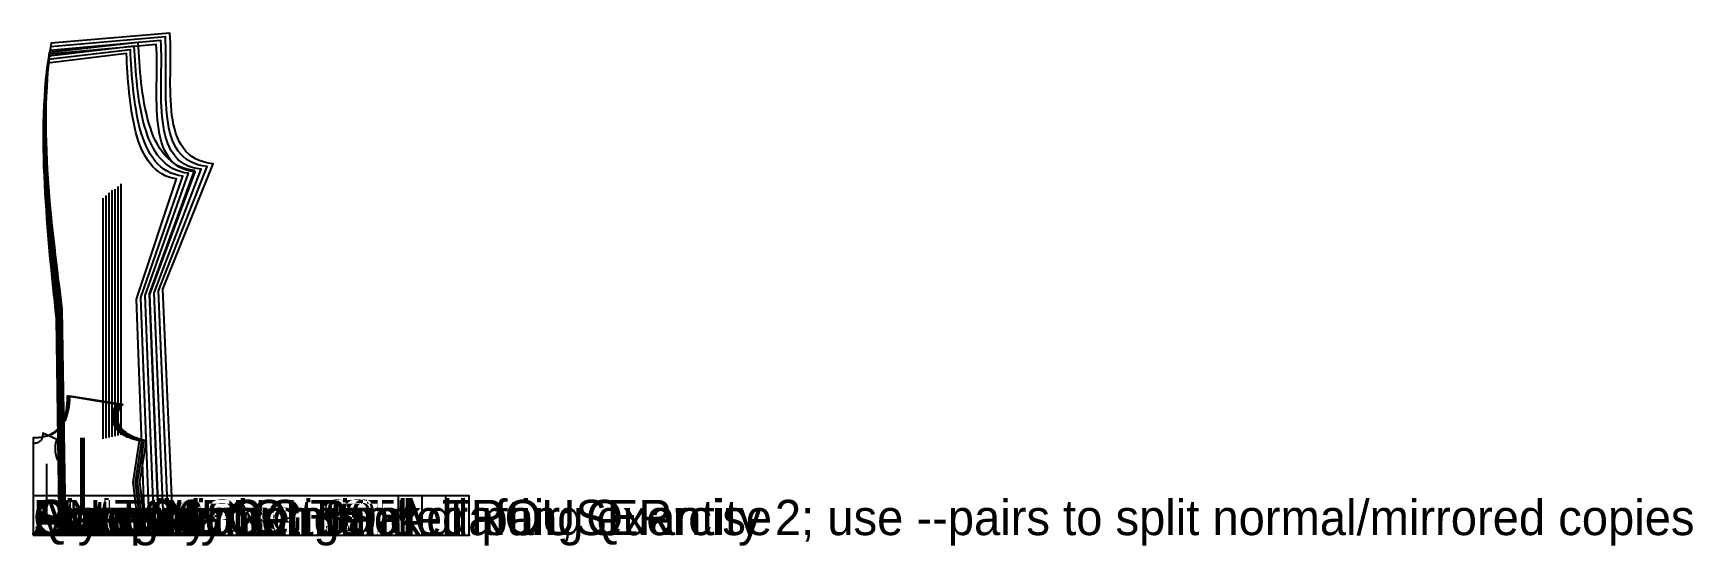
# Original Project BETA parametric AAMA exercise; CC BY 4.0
# Model space of a CAD drawing. Header units: inches. Extents: x 0 to 141, y -1 to 43.
import ezdxf

# ---------------------------------------------------------------- set-up
doc = ezdxf.new("R2010")
doc.units = ezdxf.units.IN

# ---------------------------------------------------------------- blocks, each defined once
blk = doc.blocks.new('PATTERN_0')
at = {"layer": '1'}
blk.add_lwpolyline([(2.2, 0), (9.52, 0), (8.79, 20.06), (12.2, 30.3), (11.86, 30.35), (11.54, 30.44), (11.23, 30.56), (10.94, 30.71), (10.68, 30.88), (10.43, 31.08), (10.19, 31.31), (9.98, 31.56), (9.77, 31.83), (9.59, 32.13), (9.41, 32.44), (9.25, 32.77), (9.11, 33.11), (8.97, 33.48), (8.85, 33.85), (8.74, 34.24), (8.64, 34.64), (8.55, 35.05), (8.47, 35.46), (8.39, 35.89), (8.33, 36.31), (8.27, 36.74), (8.22, 37.18), (8.17, 37.61), (8.13, 38.05), (8.09, 38.48), (8.06, 38.91), (8.03, 39.33), (8, 39.75), (7.98, 40.16), (7.96, 40.56), (7.93, 40.94), (1.22, 40.13), (1.14, 39.43), (1.06, 38.72), (1, 38), (0.95, 37.28), (0.91, 36.55), (0.88, 35.81), (0.86, 35.06), (0.85, 34.32), (0.85, 33.57), (0.86, 32.82), (0.87, 32.07), (0.89, 31.32), (0.92, 30.57), (0.96, 29.83), (0.99, 29.09), (1.04, 28.35), (1.09, 27.63), (1.14, 26.91), (1.19, 26.2), (1.25, 25.51), (1.31, 24.82), (1.37, 24.15), (1.43, 23.49), (1.5, 22.85), (1.56, 22.23), (1.62, 21.62), (1.68, 21.03), (1.74, 20.47), (1.8, 19.92), (1.85, 19.4), (1.9, 18.9), (1.95, 18.43)], close=True, dxfattribs=at)
at = {"layer": '4'}
blk.add_line((2.2, 0), (2.2, 0.2), dxfattribs=at)
blk.add_point((9.52, 0), dxfattribs=at)
at = {"layer": '7'}
blk.add_line((5.96, 8.19), (5.96, 28.66), dxfattribs=at)
at = {"layer": '15'}
for s in ['Annotation: Intended pair; Quantity 2; use --pairs to split normal/mirrored copies', 'Size: 30', 'Quantity: 2', 'Category: Original drafting exercise', 'Piece Name: Front', 'Material: Cotton']:
    blk.add_text(s, height=3, dxfattribs=at).set_placement((0, 0))
blk = doc.blocks.new('PATTERN_1')
at = {"layer": '1'}
blk.add_lwpolyline([(2.48, 0), (10.75, 0), (9.92, 20.45), (13.78, 30.88), (13.39, 30.94), (13.04, 31.03), (12.72, 31.15), (12.42, 31.3), (12.15, 31.48), (11.91, 31.68), (11.69, 31.91), (11.5, 32.17), (11.33, 32.44), (11.18, 32.74), (11.04, 33.06), (10.93, 33.4), (10.83, 33.75), (10.75, 34.12), (10.68, 34.5), (10.63, 34.9), (10.58, 35.3), (10.55, 35.72), (10.53, 36.14), (10.51, 36.58), (10.5, 37.01), (10.5, 37.45), (10.5, 37.89), (10.5, 38.34), (10.51, 38.78), (10.51, 39.22), (10.52, 39.65), (10.52, 40.08), (10.52, 40.51), (10.51, 40.93), (10.49, 41.34), (10.47, 41.73), (1.38, 40.9), (1.28, 40.19), (1.2, 39.47), (1.13, 38.74), (1.07, 38), (1.03, 37.25), (1, 36.5), (0.98, 35.74), (0.96, 34.98), (0.96, 34.21), (0.97, 33.45), (0.99, 32.68), (1.01, 31.92), (1.04, 31.16), (1.08, 30.4), (1.12, 29.65), (1.17, 28.9), (1.23, 28.16), (1.28, 27.43), (1.35, 26.71), (1.41, 26), (1.48, 25.3), (1.55, 24.62), (1.62, 23.95), (1.69, 23.29), (1.76, 22.66), (1.83, 22.04), (1.9, 21.44), (1.97, 20.86), (2.03, 20.3), (2.09, 19.77), (2.15, 19.26), (2.2, 18.78)], close=True, dxfattribs=at)
at = {"layer": '4'}
blk.add_line((2.48, 0), (2.48, 0.2), dxfattribs=at)
blk.add_point((10.75, 0), dxfattribs=at)
at = {"layer": '7'}
blk.add_line((6.73, 8.35), (6.73, 29.21), dxfattribs=at)
at = {"layer": '15'}
for s in ['Annotation: Intended pair; Quantity 2; use --pairs to split normal/mirrored copies', 'Size: 30', 'Quantity: 2', 'Category: Original drafting exercise', 'Piece Name: Back', 'Material: Cotton']:
    blk.add_text(s, height=3, dxfattribs=at).set_placement((0, 0))
blk = doc.blocks.new('PATTERN_2')
at = {"layer": '1'}
blk.add_lwpolyline([(0, 0), (31.1, 0), (31.1, 3.35), (0, 3.35)], close=True, dxfattribs=at)
at = {"layer": '4'}
blk.add_line((0, 0), (0, 0.2), dxfattribs=at)
blk.add_point((31.1, 0), dxfattribs=at)
at = {"layer": '7'}
blk.add_line((14, 0.67), (14, 2.34), dxfattribs=at)
at = {"layer": '15'}
for s in ['Size: 30', 'Quantity: 1', 'Category: Original drafting exercise', 'Piece Name: Waistband', 'Material: Cotton']:
    blk.add_text(s, height=3, dxfattribs=at).set_placement((0, 0))
blk = doc.blocks.new('PATTERN_3')
at = {"layer": '1'}
blk.add_lwpolyline([(0, 0), (9.06, 0), (8.51, 4.49), (9.06, 8.03), (8.82, 8.08), (8.61, 8.13), (8.4, 8.2), (8.21, 8.27), (8.03, 8.34), (7.87, 8.42), (7.71, 8.5), (7.57, 8.59), (7.44, 8.69), (7.33, 8.79), (7.22, 8.89), (7.12, 8.99), (7.04, 9.1), (6.97, 9.21), (6.9, 9.32), (6.85, 9.43), (6.8, 9.55), (6.77, 9.66), (6.74, 9.78), (6.73, 9.89), (6.72, 10.01), (6.72, 10.12), (6.73, 10.23), (6.75, 10.34), (6.78, 10.45), (6.81, 10.55), (6.85, 10.65), (6.9, 10.75), (6.95, 10.85), (7.01, 10.94), (7.08, 11.02), (7.15, 11.1), (2.9, 11.81), (2.89, 11.49), (2.87, 11.19), (2.84, 10.9), (2.8, 10.64), (2.75, 10.4), (2.69, 10.17), (2.62, 9.96), (2.55, 9.76), (2.46, 9.58), (2.37, 9.42), (2.27, 9.27), (2.17, 9.13), (2.06, 9.01), (1.95, 8.9), (1.84, 8.8), (1.72, 8.71), (1.6, 8.63), (1.48, 8.56), (1.36, 8.51), (1.24, 8.45), (1.11, 8.41), (0.99, 8.38), (0.87, 8.35), (0.76, 8.32), (0.65, 8.3), (0.54, 8.29), (0.43, 8.28), (0.33, 8.27), (0.24, 8.27), (0.15, 8.27), (0.07, 8.27), (0, 8.27)], close=True, dxfattribs=at)
at = {"layer": '4'}
blk.add_line((0, 0), (0, 0.2), dxfattribs=at)
blk.add_point((9.06, 0), dxfattribs=at)
at = {"layer": '7'}
blk.add_line((4.07, 2.36), (4.07, 8.27), dxfattribs=at)
at = {"layer": '15'}
for s in ['Size: 30', 'Quantity: 2', 'Category: Original drafting exercise', 'Piece Name: Pocket bag', 'Material: Cotton']:
    blk.add_text(s, height=3, dxfattribs=at).set_placement((0, 0))
blk = doc.blocks.new('PATTERN_4')
at = {"layer": '1'}
blk.add_lwpolyline([(0, 0), (2.56, 0), (2.41, 3.29), (2.56, 5.89), (2.49, 5.92), (2.43, 5.97), (2.37, 6.01), (2.32, 6.06), (2.27, 6.12), (2.22, 6.17), (2.18, 6.24), (2.14, 6.3), (2.1, 6.37), (2.07, 6.44), (2.04, 6.52), (2.01, 6.59), (1.99, 6.67), (1.97, 6.75), (1.95, 6.84), (1.94, 6.92), (1.92, 7), (1.91, 7.09), (1.91, 7.17), (1.9, 7.25), (1.9, 7.34), (1.9, 7.42), (1.9, 7.5), (1.91, 7.58), (1.91, 7.66), (1.92, 7.74), (1.94, 7.81), (1.95, 7.89), (1.96, 7.95), (1.98, 8.02), (2, 8.08), (2.02, 8.14), (0.82, 8.66), (0.82, 8.58), (0.81, 8.51), (0.8, 8.44), (0.79, 8.38), (0.78, 8.32), (0.76, 8.26), (0.74, 8.21), (0.72, 8.16), (0.7, 8.12), (0.67, 8.08), (0.64, 8.04), (0.61, 8.01), (0.58, 7.98), (0.55, 7.95), (0.52, 7.93), (0.49, 7.9), (0.45, 7.88), (0.42, 7.87), (0.38, 7.85), (0.35, 7.84), (0.31, 7.83), (0.28, 7.82), (0.25, 7.81), (0.21, 7.81), (0.18, 7.8), (0.15, 7.8), (0.12, 7.8), (0.09, 7.8), (0.07, 7.8), (0.04, 7.8), (0.02, 7.8), (0, 7.8)], close=True, dxfattribs=at)
at = {"layer": '4'}
blk.add_line((0, 0), (0, 0.2), dxfattribs=at)
blk.add_point((2.56, 0), dxfattribs=at)
at = {"layer": '7'}
blk.add_line((1.15, 1.73), (1.15, 6.06), dxfattribs=at)
at = {"layer": '15'}
for s in ['Size: 30', 'Quantity: 1', 'Category: Original drafting exercise', 'Piece Name: Fly', 'Material: Cotton']:
    blk.add_text(s, height=3, dxfattribs=at).set_placement((0, 0))
blk = doc.blocks.new('PATTERN_5')
at = {"layer": '1'}
blk.add_lwpolyline([(2.29, 0), (9.92, 0), (9.16, 20.22), (12.72, 30.53), (12.36, 30.59), (12.02, 30.68), (11.7, 30.79), (11.4, 30.94), (11.12, 31.12), (10.86, 31.32), (10.62, 31.55), (10.39, 31.8), (10.18, 32.08), (9.99, 32.37), (9.81, 32.69), (9.64, 33.02), (9.49, 33.37), (9.35, 33.73), (9.22, 34.11), (9.11, 34.5), (9, 34.91), (8.91, 35.32), (8.82, 35.74), (8.75, 36.16), (8.68, 36.59), (8.62, 37.03), (8.56, 37.46), (8.51, 37.9), (8.47, 38.34), (8.43, 38.77), (8.4, 39.2), (8.37, 39.63), (8.34, 40.05), (8.31, 40.46), (8.29, 40.87), (8.27, 41.26), (1.27, 40.43), (1.18, 39.73), (1.11, 39.02), (1.04, 38.3), (0.99, 37.57), (0.95, 36.83), (0.92, 36.08), (0.9, 35.33), (0.89, 34.58), (0.89, 33.83), (0.9, 33.07), (0.91, 32.31), (0.93, 31.56), (0.96, 30.8), (1, 30.06), (1.04, 29.31), (1.08, 28.57), (1.13, 27.84), (1.18, 27.12), (1.24, 26.41), (1.3, 25.7), (1.36, 25.01), (1.43, 24.34), (1.49, 23.67), (1.56, 23.03), (1.62, 22.4), (1.69, 21.79), (1.75, 21.2), (1.81, 20.62), (1.87, 20.07), (1.93, 19.55), (1.98, 19.04), (2.03, 18.57)], close=True, dxfattribs=at)
at = {"layer": '4'}
blk.add_line((2.29, 0), (2.29, 0.2), dxfattribs=at)
blk.add_point((9.92, 0), dxfattribs=at)
at = {"layer": '7'}
blk.add_line((6.21, 8.25), (6.21, 28.88), dxfattribs=at)
at = {"layer": '15'}
for s in ['Annotation: Intended pair; Quantity 2; use --pairs to split normal/mirrored copies', 'Size: 32', 'Quantity: 2', 'Category: Original drafting exercise', 'Piece Name: Front', 'Material: Cotton']:
    blk.add_text(s, height=3, dxfattribs=at).set_placement((0, 0))
blk = doc.blocks.new('PATTERN_6')
at = {"layer": '1'}
blk.add_lwpolyline([(2.57, 0), (11.15, 0), (10.29, 20.6), (14.29, 31.11), (13.89, 31.17), (13.53, 31.26), (13.19, 31.38), (12.88, 31.53), (12.61, 31.71), (12.35, 31.92), (12.13, 32.15), (11.93, 32.41), (11.75, 32.69), (11.59, 32.99), (11.45, 33.31), (11.33, 33.65), (11.23, 34.01), (11.15, 34.38), (11.08, 34.76), (11.02, 35.16), (10.98, 35.57), (10.94, 35.99), (10.92, 36.42), (10.9, 36.85), (10.89, 37.29), (10.89, 37.73), (10.89, 38.18), (10.89, 38.62), (10.9, 39.07), (10.9, 39.51), (10.91, 39.95), (10.91, 40.39), (10.91, 40.82), (10.9, 41.24), (10.88, 41.65), (10.86, 42.05), (1.43, 41.21), (1.33, 40.49), (1.24, 39.76), (1.17, 39.03), (1.11, 38.28), (1.07, 37.53), (1.03, 36.77), (1.01, 36.01), (1, 35.24), (1, 34.47), (1.01, 33.7), (1.02, 32.93), (1.05, 32.16), (1.08, 31.39), (1.12, 30.63), (1.16, 29.87), (1.21, 29.12), (1.27, 28.37), (1.33, 27.64), (1.4, 26.91), (1.46, 26.19), (1.53, 25.49), (1.6, 24.8), (1.68, 24.13), (1.75, 23.47), (1.82, 22.83), (1.9, 22.2), (1.97, 21.6), (2.04, 21.02), (2.11, 20.46), (2.17, 19.92), (2.23, 19.41), (2.29, 18.92)], close=True, dxfattribs=at)
at = {"layer": '4'}
blk.add_line((2.57, 0), (2.57, 0.2), dxfattribs=at)
blk.add_point((11.15, 0), dxfattribs=at)
at = {"layer": '7'}
blk.add_line((6.98, 8.41), (6.98, 29.43), dxfattribs=at)
at = {"layer": '15'}
for s in ['Annotation: Intended pair; Quantity 2; use --pairs to split normal/mirrored copies', 'Size: 32', 'Quantity: 2', 'Category: Original drafting exercise', 'Piece Name: Back', 'Material: Cotton']:
    blk.add_text(s, height=3, dxfattribs=at).set_placement((0, 0))
blk = doc.blocks.new('PATTERN_7')
at = {"layer": '1'}
blk.add_lwpolyline([(0, 0), (33.1, 0), (33.1, 3.35), (0, 3.35)], close=True, dxfattribs=at)
at = {"layer": '4'}
blk.add_line((0, 0), (0, 0.2), dxfattribs=at)
blk.add_point((33.1, 0), dxfattribs=at)
at = {"layer": '7'}
blk.add_line((14.9, 0.67), (14.9, 2.34), dxfattribs=at)
at = {"layer": '15'}
for s in ['Size: 32', 'Quantity: 1', 'Category: Original drafting exercise', 'Piece Name: Waistband', 'Material: Cotton']:
    blk.add_text(s, height=3, dxfattribs=at).set_placement((0, 0))
blk = doc.blocks.new('PATTERN_8')
at = {"layer": '1'}
blk.add_lwpolyline([(0, 0), (9.25, 0), (8.7, 4.49), (9.25, 8.03), (9.02, 8.08), (8.79, 8.13), (8.59, 8.2), (8.39, 8.27), (8.21, 8.34), (8.04, 8.42), (7.88, 8.5), (7.74, 8.59), (7.61, 8.69), (7.49, 8.79), (7.38, 8.89), (7.28, 8.99), (7.19, 9.1), (7.12, 9.21), (7.05, 9.32), (7, 9.43), (6.95, 9.55), (6.92, 9.66), (6.89, 9.78), (6.87, 9.89), (6.87, 10.01), (6.87, 10.12), (6.88, 10.23), (6.9, 10.34), (6.92, 10.45), (6.96, 10.55), (7, 10.65), (7.05, 10.75), (7.1, 10.85), (7.17, 10.94), (7.23, 11.02), (7.31, 11.1), (2.96, 11.81), (2.95, 11.49), (2.94, 11.19), (2.91, 10.9), (2.86, 10.64), (2.81, 10.4), (2.75, 10.17), (2.68, 9.96), (2.6, 9.76), (2.52, 9.58), (2.42, 9.42), (2.32, 9.27), (2.22, 9.13), (2.11, 9.01), (2, 8.9), (1.88, 8.8), (1.76, 8.71), (1.64, 8.63), (1.51, 8.56), (1.39, 8.51), (1.26, 8.45), (1.14, 8.41), (1.01, 8.38), (0.89, 8.35), (0.77, 8.32), (0.66, 8.3), (0.55, 8.29), (0.44, 8.28), (0.34, 8.27), (0.24, 8.27), (0.16, 8.27), (0.07, 8.27), (0, 8.27)], close=True, dxfattribs=at)
at = {"layer": '4'}
blk.add_line((0, 0), (0, 0.2), dxfattribs=at)
blk.add_point((9.25, 0), dxfattribs=at)
at = {"layer": '7'}
blk.add_line((4.16, 2.36), (4.16, 8.27), dxfattribs=at)
at = {"layer": '15'}
for s in ['Size: 32', 'Quantity: 2', 'Category: Original drafting exercise', 'Piece Name: Pocket bag', 'Material: Cotton']:
    blk.add_text(s, height=3, dxfattribs=at).set_placement((0, 0))
blk = doc.blocks.new('PATTERN_9')
at = {"layer": '1'}
blk.add_lwpolyline([(0, 0), (2.56, 0), (2.41, 3.29), (2.56, 5.89), (2.49, 5.92), (2.43, 5.97), (2.37, 6.01), (2.32, 6.06), (2.27, 6.12), (2.22, 6.17), (2.18, 6.24), (2.14, 6.3), (2.1, 6.37), (2.07, 6.44), (2.04, 6.52), (2.01, 6.59), (1.99, 6.67), (1.97, 6.75), (1.95, 6.84), (1.94, 6.92), (1.92, 7), (1.91, 7.09), (1.91, 7.17), (1.9, 7.25), (1.9, 7.34), (1.9, 7.42), (1.9, 7.5), (1.91, 7.58), (1.91, 7.66), (1.92, 7.74), (1.94, 7.81), (1.95, 7.89), (1.96, 7.95), (1.98, 8.02), (2, 8.08), (2.02, 8.14), (0.82, 8.66), (0.82, 8.58), (0.81, 8.51), (0.8, 8.44), (0.79, 8.38), (0.78, 8.32), (0.76, 8.26), (0.74, 8.21), (0.72, 8.16), (0.7, 8.12), (0.67, 8.08), (0.64, 8.04), (0.61, 8.01), (0.58, 7.98), (0.55, 7.95), (0.52, 7.93), (0.49, 7.9), (0.45, 7.88), (0.42, 7.87), (0.38, 7.85), (0.35, 7.84), (0.31, 7.83), (0.28, 7.82), (0.25, 7.81), (0.21, 7.81), (0.18, 7.8), (0.15, 7.8), (0.12, 7.8), (0.09, 7.8), (0.07, 7.8), (0.04, 7.8), (0.02, 7.8), (0, 7.8)], close=True, dxfattribs=at)
at = {"layer": '4'}
blk.add_line((0, 0), (0, 0.2), dxfattribs=at)
blk.add_point((2.56, 0), dxfattribs=at)
at = {"layer": '7'}
blk.add_line((1.15, 1.73), (1.15, 6.06), dxfattribs=at)
at = {"layer": '15'}
for s in ['Size: 32', 'Quantity: 1', 'Category: Original drafting exercise', 'Piece Name: Fly', 'Material: Cotton']:
    blk.add_text(s, height=3, dxfattribs=at).set_placement((0, 0))
blk = doc.blocks.new('PATTERN_10')
at = {"layer": '1'}
blk.add_lwpolyline([(2.38, 0), (10.32, 0), (9.52, 20.37), (13.23, 30.77), (12.86, 30.82), (12.5, 30.91), (12.17, 31.03), (11.86, 31.18), (11.57, 31.36), (11.3, 31.56), (11.05, 31.79), (10.81, 32.05), (10.59, 32.32), (10.39, 32.62), (10.2, 32.94), (10.03, 33.27), (9.87, 33.62), (9.73, 33.99), (9.6, 34.37), (9.47, 34.77), (9.37, 35.17), (9.27, 35.59), (9.18, 36.01), (9.1, 36.44), (9.03, 36.87), (8.96, 37.31), (8.91, 37.75), (8.86, 38.19), (8.81, 38.63), (8.77, 39.07), (8.74, 39.5), (8.71, 39.93), (8.68, 40.36), (8.65, 40.77), (8.62, 41.18), (8.6, 41.57), (1.32, 40.74), (1.23, 40.04), (1.15, 39.32), (1.09, 38.59), (1.03, 37.85), (0.99, 37.11), (0.96, 36.36), (0.94, 35.6), (0.93, 34.84), (0.92, 34.08), (0.93, 33.32), (0.95, 32.56), (0.97, 31.8), (1, 31.04), (1.04, 30.28), (1.08, 29.53), (1.12, 28.79), (1.18, 28.05), (1.23, 27.33), (1.29, 26.61), (1.35, 25.9), (1.42, 25.2), (1.48, 24.52), (1.55, 23.86), (1.62, 23.2), (1.69, 22.57), (1.76, 21.95), (1.82, 21.36), (1.89, 20.78), (1.95, 20.23), (2.01, 19.7), (2.06, 19.19), (2.12, 18.71)], close=True, dxfattribs=at)
at = {"layer": '4'}
blk.add_line((2.38, 0), (2.38, 0.2), dxfattribs=at)
blk.add_point((10.32, 0), dxfattribs=at)
at = {"layer": '7'}
blk.add_line((6.46, 8.31), (6.46, 29.1), dxfattribs=at)
at = {"layer": '15'}
for s in ['Annotation: Intended pair; Quantity 2; use --pairs to split normal/mirrored copies', 'Size: 34', 'Quantity: 2', 'Category: Original drafting exercise', 'Piece Name: Front', 'Material: Cotton']:
    blk.add_text(s, height=3, dxfattribs=at).set_placement((0, 0))
blk = doc.blocks.new('PATTERN_11')
at = {"layer": '1'}
blk.add_lwpolyline([(2.66, 0), (11.55, 0), (10.66, 20.76), (14.8, 31.35), (14.39, 31.4), (14.01, 31.49), (13.66, 31.62), (13.35, 31.77), (13.06, 31.95), (12.8, 32.16), (12.56, 32.39), (12.35, 32.65), (12.17, 32.93), (12.01, 33.24), (11.86, 33.56), (11.74, 33.9), (11.64, 34.26), (11.55, 34.64), (11.48, 35.02), (11.42, 35.43), (11.37, 35.84), (11.34, 36.26), (11.31, 36.69), (11.29, 37.13), (11.29, 37.57), (11.28, 38.02), (11.28, 38.46), (11.29, 38.91), (11.29, 39.36), (11.29, 39.81), (11.3, 40.25), (11.3, 40.69), (11.3, 41.12), (11.29, 41.55), (11.27, 41.96), (11.25, 42.36), (1.48, 41.51), (1.38, 40.79), (1.29, 40.06), (1.21, 39.32), (1.15, 38.57), (1.11, 37.81), (1.07, 37.05), (1.05, 36.28), (1.04, 35.5), (1.03, 34.73), (1.04, 33.95), (1.06, 33.18), (1.08, 32.4), (1.12, 31.63), (1.16, 30.86), (1.21, 30.09), (1.26, 29.34), (1.32, 28.59), (1.38, 27.84), (1.45, 27.11), (1.52, 26.39), (1.59, 25.68), (1.66, 24.99), (1.74, 24.31), (1.81, 23.64), (1.89, 23), (1.97, 22.37), (2.04, 21.76), (2.11, 21.17), (2.18, 20.61), (2.25, 20.07), (2.31, 19.55), (2.37, 19.06)], close=True, dxfattribs=at)
at = {"layer": '4'}
blk.add_line((2.66, 0), (2.66, 0.2), dxfattribs=at)
blk.add_point((11.55, 0), dxfattribs=at)
at = {"layer": '7'}
blk.add_line((7.23, 8.47), (7.23, 29.65), dxfattribs=at)
at = {"layer": '15'}
for s in ['Annotation: Intended pair; Quantity 2; use --pairs to split normal/mirrored copies', 'Size: 34', 'Quantity: 2', 'Category: Original drafting exercise', 'Piece Name: Back', 'Material: Cotton']:
    blk.add_text(s, height=3, dxfattribs=at).set_placement((0, 0))
blk = doc.blocks.new('PATTERN_12')
at = {"layer": '1'}
blk.add_lwpolyline([(0, 0), (35.1, 0), (35.1, 3.35), (0, 3.35)], close=True, dxfattribs=at)
at = {"layer": '4'}
blk.add_line((0, 0), (0, 0.2), dxfattribs=at)
blk.add_point((35.1, 0), dxfattribs=at)
at = {"layer": '7'}
blk.add_line((15.8, 0.67), (15.8, 2.34), dxfattribs=at)
at = {"layer": '15'}
for s in ['Size: 34', 'Quantity: 1', 'Category: Original drafting exercise', 'Piece Name: Waistband', 'Material: Cotton']:
    blk.add_text(s, height=3, dxfattribs=at).set_placement((0, 0))
blk = doc.blocks.new('PATTERN_13')
at = {"layer": '1'}
blk.add_lwpolyline([(0, 0), (9.45, 0), (8.88, 4.49), (9.45, 8.03), (9.21, 8.08), (8.98, 8.13), (8.77, 8.2), (8.57, 8.27), (8.38, 8.34), (8.21, 8.42), (8.05, 8.5), (7.9, 8.59), (7.77, 8.69), (7.64, 8.79), (7.53, 8.89), (7.43, 8.99), (7.35, 9.1), (7.27, 9.21), (7.2, 9.32), (7.15, 9.43), (7.1, 9.55), (7.06, 9.66), (7.04, 9.78), (7.02, 9.89), (7.01, 10.01), (7.02, 10.12), (7.03, 10.23), (7.04, 10.34), (7.07, 10.45), (7.11, 10.55), (7.15, 10.65), (7.2, 10.75), (7.25, 10.85), (7.32, 10.94), (7.39, 11.02), (7.46, 11.1), (3.02, 11.81), (3.02, 11.49), (3, 11.19), (2.97, 10.9), (2.92, 10.64), (2.87, 10.4), (2.81, 10.17), (2.74, 9.96), (2.66, 9.76), (2.57, 9.58), (2.47, 9.42), (2.37, 9.27), (2.27, 9.13), (2.15, 9.01), (2.04, 8.9), (1.92, 8.8), (1.8, 8.71), (1.67, 8.63), (1.54, 8.56), (1.42, 8.51), (1.29, 8.45), (1.16, 8.41), (1.04, 8.38), (0.91, 8.35), (0.79, 8.32), (0.67, 8.3), (0.56, 8.29), (0.45, 8.28), (0.35, 8.27), (0.25, 8.27), (0.16, 8.27), (0.08, 8.27), (0, 8.27)], close=True, dxfattribs=at)
at = {"layer": '4'}
blk.add_line((0, 0), (0, 0.2), dxfattribs=at)
blk.add_point((9.45, 0), dxfattribs=at)
at = {"layer": '7'}
blk.add_line((4.25, 2.36), (4.25, 8.27), dxfattribs=at)
at = {"layer": '15'}
for s in ['Size: 34', 'Quantity: 2', 'Category: Original drafting exercise', 'Piece Name: Pocket bag', 'Material: Cotton']:
    blk.add_text(s, height=3, dxfattribs=at).set_placement((0, 0))
blk = doc.blocks.new('PATTERN_14')
at = {"layer": '1'}
blk.add_lwpolyline([(0, 0), (2.56, 0), (2.41, 3.29), (2.56, 5.89), (2.49, 5.92), (2.43, 5.97), (2.37, 6.01), (2.32, 6.06), (2.27, 6.12), (2.22, 6.17), (2.18, 6.24), (2.14, 6.3), (2.1, 6.37), (2.07, 6.44), (2.04, 6.52), (2.01, 6.59), (1.99, 6.67), (1.97, 6.75), (1.95, 6.84), (1.94, 6.92), (1.92, 7), (1.91, 7.09), (1.91, 7.17), (1.9, 7.25), (1.9, 7.34), (1.9, 7.42), (1.9, 7.5), (1.91, 7.58), (1.91, 7.66), (1.92, 7.74), (1.94, 7.81), (1.95, 7.89), (1.96, 7.95), (1.98, 8.02), (2, 8.08), (2.02, 8.14), (0.82, 8.66), (0.82, 8.58), (0.81, 8.51), (0.8, 8.44), (0.79, 8.38), (0.78, 8.32), (0.76, 8.26), (0.74, 8.21), (0.72, 8.16), (0.7, 8.12), (0.67, 8.08), (0.64, 8.04), (0.61, 8.01), (0.58, 7.98), (0.55, 7.95), (0.52, 7.93), (0.49, 7.9), (0.45, 7.88), (0.42, 7.87), (0.38, 7.85), (0.35, 7.84), (0.31, 7.83), (0.28, 7.82), (0.25, 7.81), (0.21, 7.81), (0.18, 7.8), (0.15, 7.8), (0.12, 7.8), (0.09, 7.8), (0.07, 7.8), (0.04, 7.8), (0.02, 7.8), (0, 7.8)], close=True, dxfattribs=at)
at = {"layer": '4'}
blk.add_line((0, 0), (0, 0.2), dxfattribs=at)
blk.add_point((2.56, 0), dxfattribs=at)
at = {"layer": '7'}
blk.add_line((1.15, 1.73), (1.15, 6.06), dxfattribs=at)
at = {"layer": '15'}
for s in ['Size: 34', 'Quantity: 1', 'Category: Original drafting exercise', 'Piece Name: Fly', 'Material: Cotton']:
    blk.add_text(s, height=3, dxfattribs=at).set_placement((0, 0))
blk = doc.blocks.new('PATTERN_15')
at = {"layer": '1'}
blk.add_lwpolyline([(2.47, 0), (10.72, 0), (9.89, 20.53), (13.74, 31), (13.35, 31.05), (12.99, 31.14), (12.64, 31.26), (12.32, 31.41), (12.02, 31.59), (11.74, 31.8), (11.48, 32.03), (11.23, 32.29), (11, 32.57), (10.79, 32.87), (10.6, 33.19), (10.42, 33.52), (10.25, 33.88), (10.1, 34.25), (9.97, 34.63), (9.84, 35.03), (9.73, 35.44), (9.63, 35.86), (9.53, 36.28), (9.45, 36.71), (9.38, 37.15), (9.31, 37.59), (9.25, 38.04), (9.2, 38.48), (9.15, 38.92), (9.11, 39.37), (9.08, 39.8), (9.04, 40.24), (9.01, 40.66), (8.98, 41.08), (8.96, 41.49), (8.93, 41.89), (1.37, 41.05), (1.28, 40.34), (1.2, 39.62), (1.13, 38.88), (1.07, 38.14), (1.03, 37.39), (0.99, 36.63), (0.97, 35.87), (0.96, 35.11), (0.96, 34.34), (0.97, 33.57), (0.98, 32.81), (1.01, 32.04), (1.04, 31.27), (1.08, 30.51), (1.12, 29.76), (1.17, 29.01), (1.22, 28.27), (1.28, 27.53), (1.34, 26.81), (1.41, 26.1), (1.47, 25.4), (1.54, 24.71), (1.61, 24.04), (1.68, 23.38), (1.75, 22.74), (1.82, 22.12), (1.89, 21.52), (1.96, 20.94), (2.02, 20.38), (2.09, 19.85), (2.14, 19.33), (2.2, 18.85)], close=True, dxfattribs=at)
at = {"layer": '4'}
blk.add_line((2.47, 0), (2.47, 0.2), dxfattribs=at)
blk.add_point((10.72, 0), dxfattribs=at)
at = {"layer": '7'}
blk.add_line((6.71, 8.38), (6.71, 29.32), dxfattribs=at)
at = {"layer": '15'}
for s in ['Annotation: Intended pair; Quantity 2; use --pairs to split normal/mirrored copies', 'Size: 36', 'Quantity: 2', 'Category: Original drafting exercise', 'Piece Name: Front', 'Material: Cotton']:
    blk.add_text(s, height=3, dxfattribs=at).set_placement((0, 0))
blk = doc.blocks.new('PATTERN_16')
at = {"layer": '1'}
blk.add_lwpolyline([(2.76, 0), (11.95, 0), (11.03, 20.91), (15.31, 31.58), (14.89, 31.64), (14.49, 31.73), (14.13, 31.85), (13.81, 32.01), (13.51, 32.19), (13.24, 32.4), (13, 32.63), (12.78, 32.89), (12.59, 33.18), (12.42, 33.48), (12.27, 33.81), (12.15, 34.15), (12.04, 34.52), (11.95, 34.89), (11.87, 35.28), (11.81, 35.69), (11.76, 36.1), (11.73, 36.53), (11.7, 36.96), (11.69, 37.4), (11.68, 37.85), (11.67, 38.3), (11.67, 38.75), (11.68, 39.2), (11.68, 39.66), (11.69, 40.1), (11.69, 40.55), (11.69, 40.99), (11.69, 41.43), (11.68, 41.85), (11.66, 42.27), (11.64, 42.68), (1.53, 41.82), (1.42, 41.1), (1.33, 40.36), (1.26, 39.61), (1.19, 38.86), (1.15, 38.09), (1.11, 37.32), (1.08, 36.55), (1.07, 35.77), (1.07, 34.99), (1.08, 34.21), (1.1, 33.42), (1.12, 32.64), (1.16, 31.86), (1.2, 31.09), (1.25, 30.32), (1.3, 29.55), (1.36, 28.8), (1.43, 28.05), (1.5, 27.31), (1.57, 26.59), (1.64, 25.87), (1.72, 25.17), (1.8, 24.49), (1.88, 23.82), (1.95, 23.17), (2.03, 22.54), (2.11, 21.92), (2.18, 21.33), (2.26, 20.76), (2.33, 20.22), (2.39, 19.7), (2.45, 19.2)], close=True, dxfattribs=at)
at = {"layer": '4'}
blk.add_line((2.76, 0), (2.76, 0.2), dxfattribs=at)
blk.add_point((11.95, 0), dxfattribs=at)
at = {"layer": '7'}
blk.add_line((7.48, 8.54), (7.48, 29.87), dxfattribs=at)
at = {"layer": '15'}
for s in ['Annotation: Intended pair; Quantity 2; use --pairs to split normal/mirrored copies', 'Size: 36', 'Quantity: 2', 'Category: Original drafting exercise', 'Piece Name: Back', 'Material: Cotton']:
    blk.add_text(s, height=3, dxfattribs=at).set_placement((0, 0))
blk = doc.blocks.new('PATTERN_17')
at = {"layer": '1'}
blk.add_lwpolyline([(0, 0), (37.1, 0), (37.1, 3.35), (0, 3.35)], close=True, dxfattribs=at)
at = {"layer": '4'}
blk.add_line((0, 0), (0, 0.2), dxfattribs=at)
blk.add_point((37.1, 0), dxfattribs=at)
at = {"layer": '7'}
blk.add_line((16.7, 0.67), (16.7, 2.34), dxfattribs=at)
at = {"layer": '15'}
for s in ['Size: 36', 'Quantity: 1', 'Category: Original drafting exercise', 'Piece Name: Waistband', 'Material: Cotton']:
    blk.add_text(s, height=3, dxfattribs=at).set_placement((0, 0))
blk = doc.blocks.new('PATTERN_18')
at = {"layer": '1'}
blk.add_lwpolyline([(0, 0), (9.65, 0), (9.07, 4.49), (9.65, 8.03), (9.4, 8.08), (9.17, 8.13), (8.95, 8.2), (8.75, 8.27), (8.56, 8.34), (8.38, 8.42), (8.22, 8.5), (8.07, 8.59), (7.93, 8.69), (7.8, 8.79), (7.69, 8.89), (7.59, 8.99), (7.5, 9.1), (7.42, 9.21), (7.35, 9.32), (7.29, 9.43), (7.25, 9.55), (7.21, 9.66), (7.18, 9.78), (7.17, 9.89), (7.16, 10.01), (7.16, 10.12), (7.17, 10.23), (7.19, 10.34), (7.22, 10.45), (7.25, 10.55), (7.3, 10.65), (7.35, 10.75), (7.41, 10.85), (7.47, 10.94), (7.54, 11.02), (7.62, 11.1), (3.09, 11.81), (3.08, 11.49), (3.06, 11.19), (3.03, 10.9), (2.99, 10.64), (2.93, 10.4), (2.87, 10.17), (2.79, 9.96), (2.71, 9.76), (2.62, 9.58), (2.53, 9.42), (2.42, 9.27), (2.31, 9.13), (2.2, 9.01), (2.08, 8.9), (1.96, 8.8), (1.83, 8.71), (1.71, 8.63), (1.58, 8.56), (1.45, 8.51), (1.32, 8.45), (1.19, 8.41), (1.06, 8.38), (0.93, 8.35), (0.81, 8.32), (0.69, 8.3), (0.57, 8.29), (0.46, 8.28), (0.35, 8.27), (0.25, 8.27), (0.16, 8.27), (0.08, 8.27), (0, 8.27)], close=True, dxfattribs=at)
at = {"layer": '4'}
blk.add_line((0, 0), (0, 0.2), dxfattribs=at)
blk.add_point((9.65, 0), dxfattribs=at)
at = {"layer": '7'}
blk.add_line((4.34, 2.36), (4.34, 8.27), dxfattribs=at)
at = {"layer": '15'}
for s in ['Size: 36', 'Quantity: 2', 'Category: Original drafting exercise', 'Piece Name: Pocket bag', 'Material: Cotton']:
    blk.add_text(s, height=3, dxfattribs=at).set_placement((0, 0))
blk = doc.blocks.new('PATTERN_19')
at = {"layer": '1'}
blk.add_lwpolyline([(0, 0), (2.56, 0), (2.41, 3.29), (2.56, 5.89), (2.49, 5.92), (2.43, 5.97), (2.37, 6.01), (2.32, 6.06), (2.27, 6.12), (2.22, 6.17), (2.18, 6.24), (2.14, 6.3), (2.1, 6.37), (2.07, 6.44), (2.04, 6.52), (2.01, 6.59), (1.99, 6.67), (1.97, 6.75), (1.95, 6.84), (1.94, 6.92), (1.92, 7), (1.91, 7.09), (1.91, 7.17), (1.9, 7.25), (1.9, 7.34), (1.9, 7.42), (1.9, 7.5), (1.91, 7.58), (1.91, 7.66), (1.92, 7.74), (1.94, 7.81), (1.95, 7.89), (1.96, 7.95), (1.98, 8.02), (2, 8.08), (2.02, 8.14), (0.82, 8.66), (0.82, 8.58), (0.81, 8.51), (0.8, 8.44), (0.79, 8.38), (0.78, 8.32), (0.76, 8.26), (0.74, 8.21), (0.72, 8.16), (0.7, 8.12), (0.67, 8.08), (0.64, 8.04), (0.61, 8.01), (0.58, 7.98), (0.55, 7.95), (0.52, 7.93), (0.49, 7.9), (0.45, 7.88), (0.42, 7.87), (0.38, 7.85), (0.35, 7.84), (0.31, 7.83), (0.28, 7.82), (0.25, 7.81), (0.21, 7.81), (0.18, 7.8), (0.15, 7.8), (0.12, 7.8), (0.09, 7.8), (0.07, 7.8), (0.04, 7.8), (0.02, 7.8), (0, 7.8)], close=True, dxfattribs=at)
at = {"layer": '4'}
blk.add_line((0, 0), (0, 0.2), dxfattribs=at)
blk.add_point((2.56, 0), dxfattribs=at)
at = {"layer": '7'}
blk.add_line((1.15, 1.73), (1.15, 6.06), dxfattribs=at)
at = {"layer": '15'}
for s in ['Size: 36', 'Quantity: 1', 'Category: Original drafting exercise', 'Piece Name: Fly', 'Material: Cotton']:
    blk.add_text(s, height=3, dxfattribs=at).set_placement((0, 0))

msp = doc.modelspace()

# ---------------------------------------------------------------- block references
for name in ['PATTERN_16', 'PATTERN_11', 'PATTERN_6', 'PATTERN_15', 'PATTERN_1', 'PATTERN_10', 'PATTERN_5', 'PATTERN_0', 'PATTERN_3', 'PATTERN_8', 'PATTERN_13', 'PATTERN_18', 'PATTERN_4', 'PATTERN_9', 'PATTERN_14', 'PATTERN_19', 'PATTERN_2', 'PATTERN_7', 'PATTERN_12', 'PATTERN_17']:
    msp.add_blockref(name, (0, 0))

# ---------------------------------------------------------------- texts
at = {"layer": '15'}
for s in ['Style Name: BETA-TROUSER', 'Sample Size: 30', 'UNITS: ENGLISH']:
    msp.add_text(s, height=3, dxfattribs=at).set_placement((0, 0))

doc.saveas('drawing.dxf')
